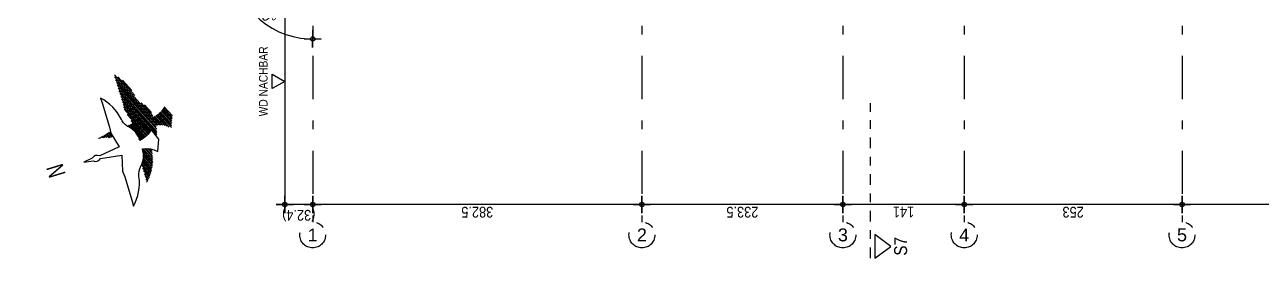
# Model space of a CAD drawing. Header units: millimetres. Extents: x 2447 to 2512, y 1346 to 1458.
# Drawn here: x 2476.69 to 2491.07, y 1369.62 to 1372.32 of the extents above; entities that cross this region are included whole.
import ezdxf
from ezdxf.enums import TextEntityAlignment as Align

# ---------------------------------------------------------------- set-up
doc = ezdxf.new("R2010")
doc.units = ezdxf.units.MM
for name, pattern in [('DASHDOT', [1, 0.5, -0.25, 0, -0.25]), ('STRICHPUNKT', [1, 0.5, -0.25, 0, -0.25]), ('STRICHPUNKTX2', [2, 1, -0.5, 0, -0.5])]:
    doc.linetypes.add(name, pattern=pattern)
for name, color, linetype in [('01-SCH-G00-L03-M0', 8, 'STRICHPUNKTX2'), ('02-ANS-G00-L03-M0', 8, 'Continuous'), ('02-AXO-G00-L03-M0', 8, 'STRICHPUNKT'), ('02-DIM-G00-L03-ACHSEN', 8, 'Continuous'), ('07-TXT---------M0', 8, 'Continuous')]:
    doc.layers.add(name, color=color, linetype=linetype)
doc.styles.add('ARIAL', font='arial.ttf', dxfattribs={"width": 0.85})
doc.styles.add('NORM7', font='norm.shx', dxfattribs={"width": 0.65})
doc.styles.get("Standard").update_dxf_attribs({"font": 'arial.ttf'})
doc.dimstyles.new('pp chromy&schneider', dxfattribs={"dimscale": 0.005, "dimtxt": 25, "dimasz": 10, "dimexe": 0, "dimexo": 0, "dimgap": 5, "dimtad": 1, "dimdec": 1, "dimlfac": 100, "dimrnd": 0.1, "dimzin": 9, "dimdsep": 46, "dimtxsty": 'ARIAL', "dimblk": 'c&s kote', "dimcen": 0, "dimse1": 1, "dimse2": 1, "dimclrd": 8, "dimclrt": 8, "dimadec": 0, "dimazin": 0, "dimtfac": 0.75, "dimtdec": 1, "dimtix": 1, "dimtmove": 2, "dimatfit": 0, "dimldrblk": 'NONE', "dimfxl": 1, "dimtolj": 1, "dimlwd": -1, "dimarcsym": 0})

# ---------------------------------------------------------------- blocks, each defined once
blk = doc.blocks.new('*X37')
at = {"color": 0}
for p, q in [((18.51, 8.999), (18.515, 9.005)), ((18.516, 8.97), (18.528, 8.982)), ((18.522, 8.94), (18.54, 8.959)), ((18.527, 8.911), (18.553, 8.936)), ((18.533, 8.881), (18.566, 8.914)), ((18.536, 8.778), (18.606, 8.848)), ((18.539, 8.852), (18.578, 8.891)), ((18.539, 8.816), (18.591, 8.868)), ((18.542, 8.749), (18.626, 8.833)), ((18.554, 8.725), (18.642, 8.813)), ((18.569, 8.705), (18.654, 8.79)), ((18.655, 8.755), (18.661, 8.762)), ((18.848, 7.817), (19.741, 8.71)), ((18.854, 7.788), (19.803, 8.737)), ((18.858, 7.756), (19.838, 8.736)), ((18.637, 7.995), (19.145, 8.503)), ((18.653, 7.799), (19.461, 8.607)), ((18.656, 7.979), (19.192, 8.515)), ((18.677, 7.964), (19.24, 8.528)), ((18.688, 7.799), (19.517, 8.628)), ((18.699, 7.951), (19.293, 8.545)), ((18.721, 7.938), (19.349, 8.566)), ((18.725, 7.801), (19.573, 8.648)), ((18.745, 7.926), (19.405, 8.587)), ((18.767, 7.807), (19.629, 8.669)), ((18.814, 7.819), (19.685, 8.69)), ((19.436, 8.299), (19.802, 8.665)), ((19.535, 8.363), (19.738, 8.566)), ((18.539, 8.109), (18.629, 8.199)), ((18.553, 8.088), (18.832, 8.367)), ((18.568, 8.067), (18.845, 8.344)), ((18.583, 8.048), (18.857, 8.321)), ((18.6, 8.029), (18.917, 8.345)), ((18.618, 8.011), (19.038, 8.431)), ((18.742, 8.312), (18.82, 8.39)), ((18.785, 8.391), (18.808, 8.413)), ((17.667, 7.945), (17.679, 7.956)), ((17.691, 7.933), (17.73, 7.972)), ((17.716, 7.923), (17.782, 7.989)), ((17.741, 7.913), (17.838, 8.01)), ((17.767, 7.903), (17.894, 8.03)), ((17.794, 7.894), (17.95, 8.051)), ((17.821, 7.886), (18.006, 8.071)), ((17.849, 7.879), (18.041, 8.071)), ((17.877, 7.872), (18.069, 8.063)), ((17.907, 7.866), (18.097, 8.057)), ((17.937, 7.861), (18.128, 8.052)), ((17.968, 7.857), (18.161, 8.049)), ((18, 7.853), (18.196, 8.049)), ((18.033, 7.851), (18.234, 8.052)), ((18.068, 7.85), (18.276, 8.059)), ((18.103, 7.85), (18.325, 8.072)), ((18.14, 7.852), (18.35, 8.061)), ((18.179, 7.855), (18.355, 8.031)), ((18.219, 7.86), (18.358, 7.999)), ((18.262, 7.867), (18.359, 7.965)), ((18.304, 7.875), (18.358, 7.928)), ((18.526, 8.132), (18.55, 8.155)), ((19.037, 7.9), (19.293, 8.156)), ((19.107, 7.935), (19.256, 8.084)), ((18.342, 7.877), (18.352, 7.887)), ((18.82, 7.506), (19.097, 7.783)), ((18.829, 7.55), (19.08, 7.802)), ((18.845, 7.602), (19.064, 7.821)), ((18.854, 7.646), (19.05, 7.842)), ((18.854, 7.505), (19.114, 7.765)), ((18.858, 7.686), (19.036, 7.864)), ((18.859, 7.722), (19.023, 7.886)), ((18.889, 7.504), (19.133, 7.748)), ((18.923, 7.503), (19.152, 7.732)), ((18.957, 7.502), (19.173, 7.717)), ((18.992, 7.501), (19.194, 7.703)), ((19.026, 7.5), (19.216, 7.69)), ((19.061, 7.499), (19.24, 7.679))]:
    blk.add_line(p, q, dxfattribs=at)
blk = doc.blocks.new('nordente')
blk.add_line((-0.464, -0.529), (-0.461, -0.54))
blk.add_lwpolyline([(0.89, 0.003), (0.671, 0.036, 0.372109), (0.492, 0.036), (-0.006, 0.104), (0.091, 0.466), (0.077, 0.605), (0.077, 1.193), (0.084, 1.315, 0.167923), (-0.239, 0.696, -0.165355), (-0.351, 0.48, 0.21005), (-0.504, 0.107, -0.179114), (-0.831, 0.271), (-0.938, 0.003), (-0.831, -0.265, -0.179114), (-0.504, -0.102, 0.21005), (-0.351, -0.474, -0.165355), (-0.239, -0.69, 0.167923), (0.084, -1.309), (0.077, -1.188), (0.077, -0.599), (0.091, -0.46), (-0.006, -0.098), (0.492, -0.031, 0.372109), (0.671, -0.031)], format="xyb", close=True)
at = {"xscale": 1.124999999999997, "yscale": 1.124999999999997, "zscale": 1.124999999999997, "rotation": 249.7859252661306}
blk.add_blockref('*X37', (-1.902, 22.615), dxfattribs=at)
at = {"style": 'NORM7', "width": 0.75}
blk.add_text('N', height=0.394, rotation=270, dxfattribs=at).set_placement((1.368, 0.003), align=Align.CENTER)
blk = doc.blocks.new('schnittführung')
at = {"color": 4, "linetype": 'DASHDOT', "ltscale": 0.25}
blk.add_line((0.237, -0.138), (0.237, 1.662), dxfattribs=at)
blk.add_line((0.237, -0.138), (0.237, 1.662), dxfattribs=at)
blk.add_line((0.237, -0.138), (0.237, 1.662), dxfattribs=at)
at = {"color": 4}
blk.add_lwpolyline([(0.187, 0.138), (0.187, -0.138), (0, 0)], close=True, dxfattribs=at)
at = {"layer": '07-TXT---------M0', "color": 9, "style": 'ARIAL', "text_generation_flag": 6, "width": 0.85}
blk.add_attdef('SCHNITT', text='', height=0.15, rotation=270, dxfattribs=at).set_placement((-0.037, 0), align=Align.CENTER)
blk = doc.blocks.new('c&s kote')
at = {"color": 8}
for p, q in [((0, -2), (0, 2)), ((0, 2), (0, -2)), ((-2, 0), (2, 0)), ((2, 0), (-2, 0))]:
    blk.add_line(p, q, dxfattribs=at)
blk.add_circle((0, 0), 0.5, dxfattribs=at)
blk = doc.blocks.new('*D2764')
at = {"layer": '02-DIM-G00-L03-ACHSEN', "color": 8, "transparency": 16777216}
blk.add_arc((2508.206, 1402.499), 0.378, 7.5792, 82.4208, dxfattribs=at)
at = {"layer": 'Defpoints', "color": 0, "transparency": 16777216}
for p in [(2508.206, 1404.963), (2508.533, 1402.689), (2476.916, 1402.499), (2510.606, 1402.499), (2508.206, 1370.036)]:
    blk.add_point(p, dxfattribs=at)
at = {"layer": '02-DIM-G00-L03-ACHSEN', "color": 8, "transparency": 16777216, "xscale": 0.05, "yscale": 0.05, "zscale": 0.05}
for p, rotation in [((2508.206, 1402.878), 176.21037990322), ((2508.584, 1402.499), 273.7896200981125)]:
    blk.add_blockref('c&s kote', p, dxfattribs=dict(at, rotation=rotation))
at = {"layer": '02-DIM-G00-L03-ACHSEN', "color": 8, "transparency": 16777216, "insert": (2508.536, 1402.83), "char_height": 0.125, "attachment_point": 5, "rotation": 315, "style": 'ARIAL'}
blk.add_mtext('\\A1;90.00°', dxfattribs=at)
blk = doc.blocks.new('_None')
blk = doc.blocks.new('*D2770')
at = {"layer": '02-DIM-G00-L03-ACHSEN', "color": 8, "transparency": 16777216}
blk.add_line((2493.276, 1370.239), (2490.186, 1370.239), dxfattribs=at)
at = {"layer": 'Defpoints', "color": 0, "transparency": 16777216}
for p in [(2490.136, 1370.239), (2490.136, 1370.036), (2493.326, 1370.036)]:
    blk.add_point(p, dxfattribs=at)
at = {"layer": '02-DIM-G00-L03-ACHSEN', "color": 8, "transparency": 16777216, "xscale": 0.05, "yscale": 0.05, "zscale": 0.05, "rotation": 180}
blk.add_blockref('c&s kote', (2490.136, 1370.239), dxfattribs=at)
at = {"layer": '02-DIM-G00-L03-ACHSEN', "color": 8, "transparency": 16777216, "xscale": 0.05, "yscale": 0.05, "zscale": 0.05}
blk.add_blockref('c&s kote', (2493.326, 1370.239), dxfattribs=at)
at = {"layer": '02-DIM-G00-L03-ACHSEN', "color": 8, "transparency": 16777216, "insert": (2491.731, 1370.151), "char_height": 0.125, "attachment_point": 5, "rotation": 180, "style": 'ARIAL'}
blk.add_mtext('\\A1;319', dxfattribs=at)
blk = doc.blocks.new('*D2771')
at = {"layer": '02-DIM-G00-L03-ACHSEN', "color": 8, "transparency": 16777216}
blk.add_line((2490.086, 1370.239), (2487.656, 1370.239), dxfattribs=at)
at = {"layer": 'Defpoints', "color": 0, "transparency": 16777216}
for p in [(2487.606, 1370.239), (2487.606, 1370.036), (2490.136, 1370.036)]:
    blk.add_point(p, dxfattribs=at)
at = {"layer": '02-DIM-G00-L03-ACHSEN', "color": 8, "transparency": 16777216, "xscale": 0.05, "yscale": 0.05, "zscale": 0.05, "rotation": 180}
blk.add_blockref('c&s kote', (2487.606, 1370.239), dxfattribs=at)
at = {"layer": '02-DIM-G00-L03-ACHSEN', "color": 8, "transparency": 16777216, "xscale": 0.05, "yscale": 0.05, "zscale": 0.05}
blk.add_blockref('c&s kote', (2490.136, 1370.239), dxfattribs=at)
at = {"layer": '02-DIM-G00-L03-ACHSEN', "color": 8, "transparency": 16777216, "insert": (2488.871, 1370.151), "char_height": 0.125, "attachment_point": 5, "rotation": 180, "style": 'ARIAL'}
blk.add_mtext('\\A1;253', dxfattribs=at)
blk = doc.blocks.new('*D2772')
at = {"layer": '02-DIM-G00-L03-ACHSEN', "color": 8, "transparency": 16777216}
blk.add_line((2487.556, 1370.239), (2486.246, 1370.239), dxfattribs=at)
at = {"layer": 'Defpoints', "color": 0, "transparency": 16777216}
for p in [(2486.196, 1370.239), (2486.196, 1370.036), (2487.606, 1370.036)]:
    blk.add_point(p, dxfattribs=at)
at = {"layer": '02-DIM-G00-L03-ACHSEN', "color": 8, "transparency": 16777216, "xscale": 0.05, "yscale": 0.05, "zscale": 0.05, "rotation": 180}
blk.add_blockref('c&s kote', (2486.196, 1370.239), dxfattribs=at)
at = {"layer": '02-DIM-G00-L03-ACHSEN', "color": 8, "transparency": 16777216, "xscale": 0.05, "yscale": 0.05, "zscale": 0.05}
blk.add_blockref('c&s kote', (2487.606, 1370.239), dxfattribs=at)
at = {"layer": '02-DIM-G00-L03-ACHSEN', "color": 8, "transparency": 16777216, "insert": (2486.901, 1370.152), "char_height": 0.125, "attachment_point": 5, "rotation": 180, "style": 'ARIAL'}
blk.add_mtext('\\A1;141', dxfattribs=at)
blk = doc.blocks.new('*D2773')
at = {"layer": '02-DIM-G00-L03-ACHSEN', "color": 8, "transparency": 16777216}
blk.add_line((2486.146, 1370.239), (2483.911, 1370.239), dxfattribs=at)
at = {"layer": 'Defpoints', "color": 0, "transparency": 16777216}
for p in [(2483.861, 1370.239), (2483.861, 1370.036), (2486.196, 1370.036)]:
    blk.add_point(p, dxfattribs=at)
at = {"layer": '02-DIM-G00-L03-ACHSEN', "color": 8, "transparency": 16777216, "xscale": 0.05, "yscale": 0.05, "zscale": 0.05, "rotation": 180}
blk.add_blockref('c&s kote', (2483.861, 1370.239), dxfattribs=at)
at = {"layer": '02-DIM-G00-L03-ACHSEN', "color": 8, "transparency": 16777216, "xscale": 0.05, "yscale": 0.05, "zscale": 0.05}
blk.add_blockref('c&s kote', (2486.196, 1370.239), dxfattribs=at)
at = {"layer": '02-DIM-G00-L03-ACHSEN', "color": 8, "transparency": 16777216, "insert": (2485.028, 1370.151), "char_height": 0.125, "attachment_point": 5, "rotation": 180, "style": 'ARIAL'}
blk.add_mtext('\\A1;233.5', dxfattribs=at)
blk = doc.blocks.new('*D2774')
at = {"layer": '02-DIM-G00-L03-ACHSEN', "color": 8, "transparency": 16777216}
blk.add_line((2483.811, 1370.239), (2480.086, 1370.239), dxfattribs=at)
at = {"layer": 'Defpoints', "color": 0, "transparency": 16777216}
for p in [(2480.036, 1370.239), (2480.036, 1370.036), (2483.861, 1370.036)]:
    blk.add_point(p, dxfattribs=at)
at = {"layer": '02-DIM-G00-L03-ACHSEN', "color": 8, "transparency": 16777216, "xscale": 0.05, "yscale": 0.05, "zscale": 0.05, "rotation": 180}
blk.add_blockref('c&s kote', (2480.036, 1370.239), dxfattribs=at)
at = {"layer": '02-DIM-G00-L03-ACHSEN', "color": 8, "transparency": 16777216, "xscale": 0.05, "yscale": 0.05, "zscale": 0.05}
blk.add_blockref('c&s kote', (2483.861, 1370.239), dxfattribs=at)
at = {"layer": '02-DIM-G00-L03-ACHSEN', "color": 8, "transparency": 16777216, "insert": (2481.948, 1370.151), "char_height": 0.125, "attachment_point": 5, "rotation": 180, "style": 'ARIAL'}
blk.add_mtext('\\A1;382.5', dxfattribs=at)
blk = doc.blocks.new('*D2775')
at = {"layer": '02-DIM-G00-L03-ACHSEN', "color": 0, "lineweight": -2, "transparency": 16777216}
blk.add_line((2479.712, 1381.594), (2479.712, 1370.239), dxfattribs=at)
at = {"layer": '02-DIM-G00-L03-ACHSEN', "color": 8, "transparency": 16777216}
for p, q in [((2479.662, 1370.239), (2479.612, 1370.239)), ((2480.036, 1370.239), (2479.712, 1370.239)), ((2480.086, 1370.239), (2480.136, 1370.239))]:
    blk.add_line(p, q, dxfattribs=at)
at = {"layer": 'Defpoints', "color": 0, "transparency": 16777216}
for p in [(2479.712, 1381.594), (2479.712, 1370.239), (2480.036, 1370.036)]:
    blk.add_point(p, dxfattribs=at)
at = {"layer": '02-DIM-G00-L03-ACHSEN', "color": 8, "transparency": 16777216, "xscale": 0.05, "yscale": 0.05, "zscale": 0.05}
blk.add_blockref('c&s kote', (2479.712, 1370.239), dxfattribs=at)
at = {"layer": '02-DIM-G00-L03-ACHSEN', "color": 8, "transparency": 16777216, "xscale": 0.05, "yscale": 0.05, "zscale": 0.05, "rotation": 180}
blk.add_blockref('c&s kote', (2480.036, 1370.239), dxfattribs=at)
at = {"layer": '02-DIM-G00-L03-ACHSEN', "color": 8, "transparency": 16777216, "insert": (2479.874, 1370.133), "char_height": 0.125, "attachment_point": 5, "rotation": 180, "style": 'ARIAL'}
blk.add_mtext('\\A1;(32.4)', dxfattribs=at)
blk = doc.blocks.new('01-HK3')
blk.add_lwpolyline([(0, 0), (0.0423, 0.0732), (-0.0423, 0.0732)], close=True)
at = {"color": 0, "style": 'ARIAL', "width": 0.85}
blk.add_attdef('HEIGHT', text='', height=0.05, dxfattribs=at).set_placement((0, 0.35), align=Align.TOP_CENTER)
blk = doc.blocks.new('*D2777')
at = {"layer": '02-DIM-G00-L03-ACHSEN', "color": 8, "transparency": 16777216}
blk.add_arc((2480.036, 1373.106), 0.947, 182.3395, 266.973, dxfattribs=at)
at = {"layer": 'Defpoints', "color": 0, "transparency": 16777216}
for p in [(2480.036, 1404.963), (2476.993, 1373.143), (2479.212, 1372.639), (2510.606, 1372.739), (2480.036, 1370.036)]:
    blk.add_point(p, dxfattribs=at)
at = {"layer": '02-DIM-G00-L03-ACHSEN', "color": 8, "transparency": 16777216, "xscale": 0.05, "yscale": 0.05, "zscale": 0.05}
for p, rotation in [((2479.089, 1373.117), 90.8259823196396), ((2480.036, 1372.16), 358.4865013263508)]:
    blk.add_blockref('c&s kote', p, dxfattribs=dict(at, rotation=rotation))
at = {"layer": '02-DIM-G00-L03-ACHSEN', "color": 8, "transparency": 16777216, "insert": (2479.426, 1372.503), "char_height": 0.125, "attachment_point": 5, "rotation": 314.6562, "style": 'ARIAL'}
blk.add_mtext('\\A1;90.69°', dxfattribs=at)
blk = doc.blocks.new('*D2778')
at = {"layer": '02-DIM-G00-L03-ACHSEN', "color": 8, "transparency": 16777216}
blk.add_arc((2508.206, 1372.768), 0.916, 273.127, 356.1855, dxfattribs=at)
at = {"layer": 'Defpoints', "color": 0, "transparency": 16777216}
for p in [(2508.206, 1404.963), (2476.993, 1373.143), (2510.606, 1372.739), (2508.661, 1371.973), (2508.206, 1370.036)]:
    blk.add_point(p, dxfattribs=at)
at = {"layer": '02-DIM-G00-L03-ACHSEN', "color": 8, "transparency": 16777216, "xscale": 0.05, "yscale": 0.05, "zscale": 0.05}
for p, rotation in [((2509.122, 1372.757), 87.7490027240942), ((2508.206, 1371.852), 181.5634809221829)]:
    blk.add_blockref('c&s kote', p, dxfattribs=dict(at, rotation=rotation))
at = {"layer": '02-DIM-G00-L03-ACHSEN', "color": 8, "transparency": 16777216, "insert": (2508.912, 1372.053), "char_height": 0.125, "attachment_point": 5, "rotation": 224.6562, "style": 'ARIAL'}
blk.add_mtext('\\A1;89.31°', dxfattribs=at)

msp = doc.modelspace()

# ---------------------------------------------------------------- linework, layer by layer
at = {"layer": '02-AXO-G00-L03-M0'}
for points in [[(2480.0357, 1404.9632), (2480.0357, 1370.0357)], [(2483.8607, 1404.9632), (2483.8607, 1370.0357)], [(2486.1957, 1404.9632), (2486.1957, 1370.0357)], [(2487.6057, 1404.9632), (2487.6057, 1370.0357)], [(2487.6057, 1404.9632), (2487.6057, 1370.0357)], [(2490.1357, 1404.9632), (2490.1357, 1370.0357)]]:
    msp.add_lwpolyline(points, dxfattribs=at)
for centre in [(2480.0357, 1369.8857), (2483.8607, 1369.8857), (2486.1957, 1369.8857), (2487.6057, 1369.8857), (2490.1357, 1369.8857)]:
    msp.add_circle(centre, 0.15, dxfattribs=at)

# ---------------------------------------------------------------- block references
at = {"layer": '01-SCH-G00-L03-M0'}
ref = msp.add_blockref('schnittführung', (2486.7546, 1369.7539), dxfattribs=dict(at, xscale=-1, rotation=359.9999999986618))
ref.add_attrib('SCHNITT', 'S7', dxfattribs={"layer": '07-TXT---------M0', "color": 9, "extrusion": (0, 0, -1), "height": 0.15, "rotation": 270, "style": 'ARIAL', "text_generation_flag": 2, "width": 0.85}).set_placement((-2486.7918, 1369.7539), align=Align.TOP_CENTER)
at = {"layer": '02-ANS-G00-L03-M0', "xscale": 0.5, "yscale": 0.5, "zscale": 0.5, "rotation": 197.046541275569}
msp.add_blockref('nordente', (2477.8007, 1370.8605), dxfattribs=at)
at = {"layer": '02-DIM-G00-L03-ACHSEN'}
ref = msp.add_blockref('01-HK3', (2479.7116, 1371.6679), dxfattribs=dict(at, xscale=-2.000000000016161, yscale=2.000000000025193, zscale=2, rotation=89.99999997656472))
ref.add_attrib('HEIGHT', 'WD NACHBAR', dxfattribs={"layer": '0', "color": 0, "extrusion": (0, 0, -1), "height": 0.1, "rotation": 270, "style": 'ARIAL', "text_generation_flag": 2, "width": 0.85}).set_placement((-2479.4116, 1371.6679), align=Align.TOP_CENTER)

# ---------------------------------------------------------------- texts
at = {"layer": '02-AXO-G00-L03-M0', "char_height": 0.15, "width": 0.3033, "attachment_point": 5, "rotation": 0}
for s, insert in [('{\\fArial|b0|i0|c0|p34;1}', (2480.0357, 1369.8857)), ('{\\fArial|b0|i0|c0|p34;2}', (2483.8607, 1369.8857)), ('{\\fArial|b0|i0|c0|p34;3}', (2486.1957, 1369.8857)), ('{\\fArial|b0|i0|c0|p34;4}', (2487.6057, 1369.8857))]:
    msp.add_mtext(s, dxfattribs=dict(at, insert=insert))
at = {"layer": '02-AXO-G00-L03-M0', "insert": (2490.1357, 1369.8857), "char_height": 0.15, "width": 0.3033, "attachment_point": 5}
msp.add_mtext('{\\fArial|b0|i0|c0|p34;5}', dxfattribs=at)

# ---------------------------------------------------------------- dimensions: what is measured, and where the dimension line sits
at = {"layer": '02-DIM-G00-L03-ACHSEN'}
for base, line1, line2, picture, middle in [((2508.5332, 1402.6886), ((2476.9164, 1402.4995), (2510.6057, 1402.4995)), ((2508.2057, 1404.9632), (2508.2057, 1370.0357)), '*D2764', (2508.5359, 1402.8298)), ((2479.2122, 1372.6395), ((2480.0357, 1404.9632), (2480.0357, 1370.0357)), ((2476.993, 1373.1427), (2510.6057, 1372.7393)), '*D2777', (2479.4256, 1372.5033)), ((2508.6606, 1371.9728), ((2508.2057, 1404.9632), (2508.2057, 1370.0357)), ((2476.993, 1373.1427), (2510.6057, 1372.7393)), '*D2778', (2508.9121, 1372.0531))]:
    dim = msp.add_angular_dim_2l(base=base, line1=line1, line2=line2, dimstyle='pp chromy&schneider', override={"dimzin": 8, "dimadec": 2}, dxfattribs=at)
    dim.commit()
    dim.dimension.update_dxf_attribs({"geometry": picture, "text_midpoint": middle})
dim = msp.add_linear_dim(base=(2479.7116, 1370.2395), p1=(2480.0357, 1370.0357), p2=(2479.7116, 1381.5937), text='(<>)', dimstyle='pp chromy&schneider', override={"dimzin": 8, "dimse2": 0}, dxfattribs=at)
dim.commit()
dim.dimension.update_dxf_attribs({"geometry": '*D2775', "text_midpoint": (2479.8737, 1370.1325)})
for base, p1, p2, picture, middle in [((2480.0357, 1370.2395), (2483.8607, 1370.0357), (2480.0357, 1370.0357), '*D2774', (2481.9482, 1370.1506)), ((2483.8607, 1370.2395), (2486.1957, 1370.0357), (2483.8607, 1370.0357), '*D2773', (2485.0282, 1370.1506)), ((2486.1957, 1370.2395), (2487.6057, 1370.0357), (2486.1957, 1370.0357), '*D2772', (2486.9007, 1370.1517)), ((2487.6057, 1370.2395), (2490.1357, 1370.0357), (2487.6057, 1370.0357), '*D2771', (2488.8707, 1370.1506)), ((2490.1357, 1370.2395), (2493.3257, 1370.0357), (2490.1357, 1370.0357), '*D2770', (2491.7307, 1370.1506))]:
    dim = msp.add_linear_dim(base=base, p1=p1, p2=p2, dimstyle='pp chromy&schneider', override={"dimzin": 8}, dxfattribs=at)
    dim.commit()
    dim.dimension.update_dxf_attribs({"geometry": picture, "text_midpoint": middle})

doc.saveas('drawing.dxf')
